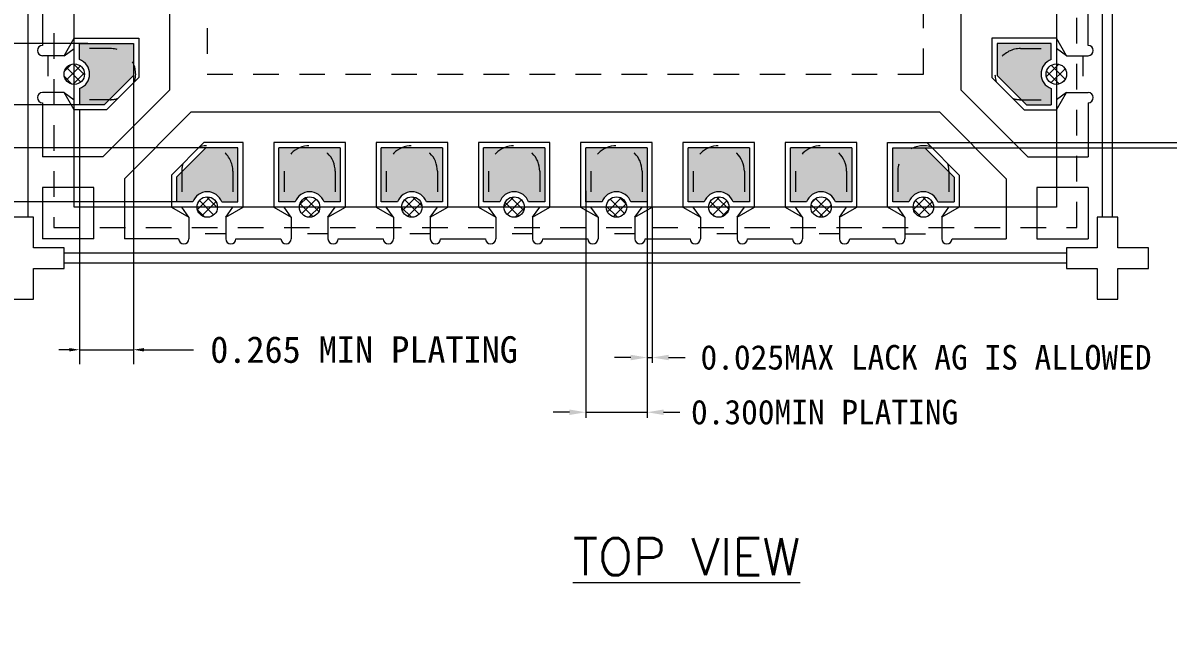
# Model space of a CAD drawing. Extents: x -6879 to 1236, y -1283 to -95.
# Drawn here: x -6602.94 to -6597.34, y -1058.73 to -1055.69 of the extents above; entities that cross this region are included whole.
import ezdxf

# ---------------------------------------------------------------- set-up
doc = ezdxf.new("R2010")
doc.units = 0
doc.header["$LTSCALE"] = 5
doc.header["$MEASUREMENT"] = 0
doc.header["$PDMODE"] = 3
doc.linetypes.add('0', pattern=[0])
doc.linetypes.add('HIDDEN', pattern=[0.375, 0.25, -0.125])
doc.layers.get('Defpoints').update_dxf_attribs({"linetype": 'CONTINUOUS'})
for name, color, linetype in [('1', 7, 'CONTINUOUS'), ('1D', 4, 'CONTINUOUS'), ('2D', 4, 'CONTINUOUS'), ('\\M+5B1EA\\M+5D7A2', 4, '0'), ('PKG', 2, 'CONTINUOUS'), ('PLATING', 3, 'CONTINUOUS')]:
    doc.layers.add(name, color=color, linetype=linetype)
doc.layers.add('ETCH', color=4, linetype='CONTINUOUS', lineweight=15)
doc.styles.add('\\M+5CBCE\\M+5CCE5', font='SimSun.ttf')
doc.styles.add('SIMPLEX', font='SIMPLEX')
doc.styles.get("Standard").update_dxf_attribs({"font": 'romans.shx', "bigfont": 'bigfont.shx'})
doc.dimstyles.new('\\M+5B8B1\\M+5B1BEStandard', dxfattribs={"dimtxt": 0.05, "dimasz": 0.05, "dimexe": 0.07, "dimexo": 0.07, "dimgap": 0.07, "dimtad": 1, "dimzin": 1, "dimdsep": 46, "dimtxsty": 'SIMPLEX', "dimcen": 0.1, "dimclrd": 256, "dimclre": 256, "dimclrt": 256, "dimadec": 0, "dimazin": 0, "dimtfac": 1, "dimtmove": 0, "dimatfit": 0, "dimfxl": 0, "dimlwd": -1, "dimlwe": -1, "dimarcsym": 0})
doc.dimstyles.new('Standard$0', dxfattribs={"dimtxt": 0.08, "dimasz": 0.08, "dimexe": 0.0266, "dimexo": 0.0266, "dimgap": 0.0266, "dimtad": 0, "dimdec": 3, "dimzin": 1, "dimdsep": 46, "dimtxsty": 'Standard', "dimcen": 0, "dimclrd": 256, "dimclre": 256, "dimclrt": 256, "dimadec": 0, "dimazin": 1, "dimtm": 1.25, "dimtfac": 1, "dimtdec": 3, "dimtmove": 0, "dimatfit": 0, "dimfxl": 0, "dimtolj": 1, "dimtzin": 0, "dimlwd": -1, "dimlwe": -1, "dimarcsym": 0})

# ---------------------------------------------------------------- blocks, each defined once
blk = doc.blocks.new('*D69')
at = {"layer": '\\M+5B1EA\\M+5D7A2', "lineweight": 5}
for p, q in [((-6602.4001, -1055.9128), (-6602.4001, -1057.3543)), ((-6602.6651, -1056.1118), (-6602.6651, -1057.3543)), ((-6602.7151, -1057.2843), (-6602.7651, -1057.2843)), ((-6602.6651, -1057.2843), (-6602.4001, -1057.2843)), ((-6602.3501, -1057.2843), (-6602.1078, -1057.2843))]:
    blk.add_line(p, q, dxfattribs=at)
at = {"layer": '\\M+5B1EA\\M+5D7A2'}
for points in [[(-6602.7151, -1057.2926), (-6602.7151, -1057.276), (-6602.6651, -1057.2843)], [(-6602.3501, -1057.276), (-6602.3501, -1057.2926), (-6602.4001, -1057.2843)]]:
    blk.add_solid(points, dxfattribs=at)
at = {"layer": 'Defpoints', "color": 0}
for p in [(-6602.4001, -1055.8878), (-6602.6651, -1056.0868), (-6602.4001, -1057.2843)]:
    blk.add_point(p, dxfattribs=at)
at = {"layer": '\\M+5B1EA\\M+5D7A2', "color": 1, "lineweight": 5, "insert": (-6601.2738, -1057.2843), "char_height": 0.13, "attachment_point": 5, "style": '\\M+5CBCE\\M+5CCE5'}
blk.add_mtext('0.265 MIN PLATING', dxfattribs=at)
blk = doc.blocks.new('*D70')
at = {"layer": '\\M+5B1EA\\M+5D7A2', "lineweight": 5}
for p, q in [((-6603.7543, -1056.2468), (-6603.7543, -1056.0118)), ((-6602.0423, -1056.2968), (-6603.8243, -1056.2968)), ((-6603.7543, -1056.5618), (-6603.7543, -1056.2968)), ((-6602.1855, -1056.5618), (-6603.8243, -1056.5618)), ((-6603.7543, -1056.6118), (-6603.7543, -1056.6618))]:
    blk.add_line(p, q, dxfattribs=at)
at = {"layer": '\\M+5B1EA\\M+5D7A2'}
for points in [[(-6603.7626, -1056.2468), (-6603.746, -1056.2468), (-6603.7543, -1056.2968)], [(-6603.746, -1056.6118), (-6603.7626, -1056.6118), (-6603.7543, -1056.5618)]]:
    blk.add_solid(points, dxfattribs=at)
at = {"layer": 'Defpoints', "color": 0}
for p in [(-6603.7543, -1056.2968), (-6602.0173, -1056.2968), (-6602.1605, -1056.5618)]:
    blk.add_point(p, dxfattribs=at)
at = {"layer": '\\M+5B1EA\\M+5D7A2', "color": 1, "lineweight": 5, "insert": (-6603.7543, -1055.1778), "char_height": 0.13, "attachment_point": 5, "rotation": 90, "style": '\\M+5CBCE\\M+5CCE5'}
blk.add_mtext('0.265 MIN PLATING', dxfattribs=at)
blk = doc.blocks.new('*U170')
at = {"layer": '1', "lineweight": 5}
for p, q in [((-0.09, -0.1175), (-0.09, -0.2225)), ((0.09, -0.1175), (0.09, -0.2225))]:
    blk.add_line(p, q, dxfattribs=at)
for points in [[(0.175, -0.0675), (0.175, 0.2475), (-0.175, 0.2475), (-0.175, -0.0675)], [(-0.175, -0.0675), (-0.09, -0.1175)], [(0.09, -0.1175), (0.175, -0.0675)]]:
    blk.add_lwpolyline(points, dxfattribs=at)
blk.add_circle((0, -0.0675), 0.05, dxfattribs=at)
for centre in [(-0.115, -0.2225), (0.115, -0.2225)]:
    blk.add_arc(centre, 0.025, 180, 0, dxfattribs=at)
at = {"layer": '1D', "linetype": 'HIDDEN', "lineweight": 5, "ltscale": 0.02}
for p, q in [((-0.125, 0.1075), (-0.125, -0.0675)), ((0.125, 0.1075), (0.125, -0.0675)), ((-0.09, -0.1175), (-0.125, -0.0675)), ((0.09, -0.1175), (0.125, -0.0675)), ((0.09, -0.1975), (-0.09, -0.1975))]:
    blk.add_line(p, q, dxfattribs=at)
blk.add_arc((0, 0.1075), 0.125, 0, 180, dxfattribs=at)
blk = doc.blocks.new('*U169')
at = {"layer": 'ETCH', "color": 0, "linetype": 'ByBlock', "lineweight": -2}
for p in [(0, 0), (0.5, 0), (1, 0), (1.5, 0), (2, 0), (2.5, 0)]:
    blk.add_blockref('*U170', p, dxfattribs=at)
blk = doc.blocks.new('*U172')
at = {"layer": '1', "lineweight": 5}
blk.add_line((-0.11, 0), (0.11, 0), dxfattribs=at)
blk = doc.blocks.new('*U171')
at = {"layer": 'ETCH', "color": 0, "linetype": 'ByBlock', "lineweight": -2}
for p in [(0, 0), (0.5, 0), (1, 0), (1.5, 0), (2, 0), (2.5, 0), (3, 0)]:
    blk.add_blockref('*U172', p, dxfattribs=at)
blk = doc.blocks.new('*U176')
at = {"layer": '1', "lineweight": 5}
blk.add_line((-0.11, 0), (0.11, 0), dxfattribs=at)
blk = doc.blocks.new('*U175')
at = {"layer": 'ETCH', "color": 0, "linetype": 'ByBlock', "lineweight": -2}
for p in [(0, 0), (0.5, 0), (1, 0), (1.5, 0), (2, 0), (2.5, 0), (3, 0)]:
    blk.add_blockref('*U176', p, dxfattribs=at)
blk = doc.blocks.new('*U174')
at = {"layer": '1', "lineweight": 5}
blk.add_line((-0.11, 0), (0.11, 0), dxfattribs=at)
blk = doc.blocks.new('*U173')
at = {"layer": 'ETCH', "color": 0, "linetype": 'ByBlock', "lineweight": -2}
for p in [(0, 0), (0.5, 0), (1, 0), (1.5, 0), (2, 0), (2.5, 0), (3, 0)]:
    blk.add_blockref('*U174', p, dxfattribs=at)
blk = doc.blocks.new('*U185')
at = {"layer": 'PLATING', "color": 3, "linetype": 'Continuous', "lineweight": 5}
for p, q in [((-0.15, -0.1325, 0.0145), (-0.15, 0.1325, 0.0145)), ((-0.15, 0.1325, 0.0145), (-0.0707, 0.1325, 0.0145)), ((0.0707, 0.1325, 0.0145), (0.15, 0.1325, 0.0145)), ((0.15, 0.1325, 0.0145), (0.15, -0.1325, 0.0145)), ((-0.15, -0.1325, -0.0145), (0.15, -0.1325, -0.0145))]:
    blk.add_line(p, q, dxfattribs=at)
blk.add_arc((0, 0.1575, 0.0145), 0.075, 199.4712, 340.5288, dxfattribs=at)
blk = doc.blocks.new('*U184')
at = {"layer": 'ETCH', "color": 0, "linetype": 'ByBlock', "lineweight": -2}
for p in [(0, 0), (0.5, 0), (1, 0), (1.5, 0), (2, 0), (2.5, 0)]:
    blk.add_blockref('*U185', p, dxfattribs=at)
blk = doc.blocks.new('*U183')
at = {"layer": 'PLATING', "lineweight": 5}
h = blk.add_hatch(dxfattribs=at)
h.set_pattern_fill('CROSS', color=256, scale=0.1, angle=180)
h.set_pattern_definition([(180, (-21.713497, -1.050447), (-0.025, -0.025), [0.0125, -0.0375]), (270, (-21.719747, -1.044197), (0.025, -0.025), [0.0125, -0.0375])])
h.paths.add_polyline_path([(1.6, 0.1325), (1.6, -0.1325), (1.7564, -0.1325), (1.9, 0.0111), (1.9, 0.1325), (1.8207, 0.1325, -0.707107), (1.6793, 0.1325)])
h.paths.add_polyline_path([(0.1, -0.1325), (0.1, 0.1325), (0.1793, 0.1325, 0.707107), (0.3207, 0.1325), (0.4, 0.1325), (0.4, -0.1325)])
h.paths.add_polyline_path([(-1.4, -0.1325), (-1.4, 0.1325), (-1.3207, 0.1325, 0.707107), (-1.1793, 0.1325), (-1.1, 0.1325), (-1.1, -0.1325)])
h.paths.add_polyline_path([(1.1, -0.1325), (1.1, 0.1325), (1.1793, 0.1325, 0.707107), (1.3207, 0.1325), (1.4, 0.1325), (1.4, -0.1325)])
h.paths.add_polyline_path([(-0.4, 0.1325), (-0.4, -0.1325), (-0.1, -0.1325), (-0.1, 0.1325), (-0.1793, 0.1325, -0.707107), (-0.3207, 0.1325)])
h.paths.add_polyline_path([(-0.9, -0.1325), (-0.9, 0.1325), (-0.8207, 0.1325, 0.707107), (-0.6793, 0.1325), (-0.6, 0.1325), (-0.6, -0.1325)])
h.paths.add_polyline_path([(-1.9, 0.1325), (-1.9, 0.0111), (-1.7564, -0.1325), (-1.6, -0.1325), (-1.6, 0.1325), (-1.6793, 0.1325, -0.707107), (-1.8207, 0.1325)])
h.paths.add_polyline_path([(0.6, -0.1325), (0.6, 0.1325), (0.6793, 0.1325, 0.707107), (0.8207, 0.1325), (0.9, 0.1325), (0.9, -0.1325)])
at = {"layer": 'PLATING', "color": 3, "linetype": 'Continuous', "lineweight": 5}
for p, q in [((-1.8207, 0.1325), (-1.9, 0.1325)), ((-1.6793, 0.1325), (-1.6, 0.1325)), ((-1.6, 0.1325), (-1.6, -0.1325)), ((1.6793, 0.1325), (1.6, 0.1325)), ((1.6, 0.1325), (1.6, -0.1325)), ((1.8207, 0.1325), (1.9, 0.1325)), ((-1.7564, -0.1325), (-1.9, 0.0111)), ((1.7564, -0.1325), (1.9, 0.0111)), ((-1.6, -0.1325, -0.0291), (-1.7564, -0.1325, -0.0291)), ((1.6, -0.1325, -0.0291), (1.7564, -0.1325, -0.0291))]:
    blk.add_line(p, q, dxfattribs=at)
for points in [[(-1.9, 0.0111), (-1.9, 0.1325)], [(1.9, 0.0111), (1.9, 0.1325)]]:
    blk.add_lwpolyline(points, dxfattribs=at)
for centre in [(-1.75, 0.1575), (1.75, 0.1575)]:
    blk.add_arc(centre, 0.075, 199.4712, 340.5288, dxfattribs=at)
at = {"layer": 'ETCH'}
blk.add_blockref('*U184', (-1.25, 0, -0.0145), dxfattribs=at)
blk = doc.blocks.new('*U186')
at = {"layer": 'ETCH', "color": 0, "linetype": 'ByBlock', "lineweight": -2}
blk.add_blockref('*U183', (-6600.2901, -1051.9443, -0.0291), dxfattribs=at)
for p, rotation in [((-6602.5326, -1054.1868, -0.0291), 90), ((-6598.0476, -1054.1868, -0.0291), 270), ((-6600.2901, -1056.4293, -0.0291), 180)]:
    blk.add_blockref('*U183', p, dxfattribs=dict(at, rotation=rotation))
blk = doc.blocks.new('*D187')
at = {"layer": 'Defpoints', "color": 0}
for p in [(-6600.1901, -1056.4815), (-6599.8901, -1056.4815), (-6599.8901, -1057.5898)]:
    blk.add_point(p, dxfattribs=at)
at = {"layer": 'ETCH', "linetype": 'Continuous'}
for p, q in [((-6600.1901, -1056.5081), (-6600.1901, -1057.6164)), ((-6599.8901, -1056.5081), (-6599.8901, -1057.6164)), ((-6600.2701, -1057.5898), (-6600.3501, -1057.5898)), ((-6600.1901, -1057.5898), (-6599.8901, -1057.5898)), ((-6599.8101, -1057.5898), (-6599.7301, -1057.5898))]:
    blk.add_line(p, q, dxfattribs=at)
at = {"layer": 'ETCH'}
for points in [[(-6600.2701, -1057.6031), (-6600.2701, -1057.5764), (-6600.1901, -1057.5898)], [(-6599.8101, -1057.5764), (-6599.8101, -1057.6031), (-6599.8901, -1057.5898)]]:
    blk.add_solid(points, dxfattribs=at)
at = {"layer": 'ETCH', "insert": (-6599.0227, -1057.5898), "char_height": 0.12, "attachment_point": 5, "style": '\\M+5CBCE\\M+5CCE5'}
blk.add_mtext('\\A1;0.300\\C1;MIN PLATING', dxfattribs=at)
blk = doc.blocks.new('*D188')
at = {"layer": 'Defpoints', "color": 0}
for p in [(-6602.5977, -1055.7868), (-6603.2642, -1056.0868), (-6602.5977, -1056.0868)]:
    blk.add_point(p, dxfattribs=at)
at = {"layer": 'ETCH', "linetype": 'Continuous'}
for p, q in [((-6603.2642, -1055.7068), (-6603.2642, -1055.4566)), ((-6602.6243, -1055.7868), (-6603.2908, -1055.7868)), ((-6603.2642, -1055.7868), (-6603.2642, -1056.0868)), ((-6602.6243, -1056.0868), (-6603.2908, -1056.0868)), ((-6603.2642, -1056.1668), (-6603.2642, -1056.2468))]:
    blk.add_line(p, q, dxfattribs=at)
at = {"layer": 'ETCH'}
for points in [[(-6603.2775, -1055.7068), (-6603.2509, -1055.7068), (-6603.2642, -1055.7868)], [(-6603.2509, -1056.1668), (-6603.2775, -1056.1668), (-6603.2642, -1056.0868)]]:
    blk.add_solid(points, dxfattribs=at)
at = {"layer": 'ETCH', "insert": (-6603.2642, -1054.7493), "char_height": 0.12, "attachment_point": 5, "rotation": 90, "style": '\\M+5CBCE\\M+5CCE5'}
blk.add_mtext('\\A1;0.300\\C1;MIN PLATING', dxfattribs=at)
blk = doc.blocks.new('*D191')
at = {"layer": 'Defpoints', "color": 0}
for p in [(-6599.8651, -1056.5587), (-6599.8901, -1056.5691), (-6599.8651, -1057.3222)]:
    blk.add_point(p, dxfattribs=at)
at = {"layer": 'ETCH', "linetype": 'Continuous'}
for p, q in [((-6599.8901, -1056.5957), (-6599.8901, -1057.3488)), ((-6599.8651, -1056.5853), (-6599.8651, -1057.3488)), ((-6599.9701, -1057.3222), (-6600.0501, -1057.3222)), ((-6599.8901, -1057.3222), (-6599.8651, -1057.3222)), ((-6599.7851, -1057.3222), (-6599.7051, -1057.3222))]:
    blk.add_line(p, q, dxfattribs=at)
at = {"layer": 'ETCH'}
for points in [[(-6599.9701, -1057.3356), (-6599.9701, -1057.3089), (-6599.8901, -1057.3222)], [(-6599.7851, -1057.3089), (-6599.7851, -1057.3356), (-6599.8651, -1057.3222)]]:
    blk.add_solid(points, dxfattribs=at)
at = {"layer": 'ETCH', "insert": (-6598.5271, -1057.3222), "char_height": 0.12, "attachment_point": 5, "style": '\\M+5CBCE\\M+5CCE5'}
blk.add_mtext('\\A1;0.025{\\fSimSun|b0|i0|c0|p2;\\C4;MAX LACK AG IS ALLOWED}', dxfattribs=at)
blk = doc.blocks.new('*D192')
at = {"layer": 'Defpoints', "color": 0}
for p in [(-6598.6192, -1056.2718), (-6596.4991, -1056.2718), (-6598.6365, -1056.2968)]:
    blk.add_point(p, dxfattribs=at)
at = {"layer": 'ETCH', "linetype": 'Continuous'}
for p, q in [((-6596.4991, -1056.1918), (-6596.4991, -1056.1118)), ((-6598.5926, -1056.2718), (-6596.4725, -1056.2718)), ((-6596.4991, -1056.2968), (-6596.4991, -1056.2718)), ((-6598.6099, -1056.2968), (-6596.4725, -1056.2968)), ((-6596.4991, -1056.3768), (-6596.4991, -1056.4568))]:
    blk.add_line(p, q, dxfattribs=at)
at = {"layer": 'ETCH'}
for points in [[(-6596.5125, -1056.1918), (-6596.4858, -1056.1918), (-6596.4991, -1056.2718)], [(-6596.4858, -1056.3768), (-6596.5125, -1056.3768), (-6596.4991, -1056.2968)]]:
    blk.add_solid(points, dxfattribs=at)
at = {"layer": 'ETCH', "insert": (-6596.4991, -1057.6348), "char_height": 0.12, "attachment_point": 5, "rotation": 90, "style": '\\M+5CBCE\\M+5CCE5'}
blk.add_mtext('\\A1;0.025{\\fSimSun|b0|i0|c0|p2;\\C4;MAX LACK AG IS ALLOWED}', dxfattribs=at)

msp = doc.modelspace()

# ---------------------------------------------------------------- hatches: boundary and pattern name
at = {"layer": 'ETCH', "lineweight": 5}
h = msp.add_hatch(dxfattribs=at)
h.set_pattern_fill('ANSI37', color=6, scale=0.3, style=0)
h.set_pattern_definition([(45, (131.963325, -109.93281), (-0.0265165043, 0.0265165043), []), (135, (131.963325, -109.93281), (-0.0265165043, -0.0265165043), [])])
h.paths.add_polyline_path([(-6598.4901, -1051.7868, 1), (-6598.5901, -1051.7868, 1)])
h.paths.add_polyline_path([(-6599.4901, -1051.7868, 1), (-6599.5901, -1051.7868, 1)])
h.paths.add_polyline_path([(-6600.4901, -1051.7868, 1), (-6600.5901, -1051.7868, 1)])
h.paths.add_polyline_path([(-6601.4901, -1051.7868, 1), (-6601.5901, -1051.7868, 1)])
h.paths.add_polyline_path([(-6602.6401, -1052.4368, 1), (-6602.7401, -1052.4368, 1)])
h.paths.add_polyline_path([(-6602.6401, -1052.9368, 1), (-6602.7401, -1052.9368, 1)])
h.paths.add_polyline_path([(-6602.6401, -1053.9368, 1), (-6602.7401, -1053.9368, 1)])
h.paths.add_polyline_path([(-6602.6401, -1054.4368, 1), (-6602.7401, -1054.4368, 1)])
h.paths.add_polyline_path([(-6601.4901, -1056.5868, 1), (-6601.5901, -1056.5868, 1)])
h.paths.add_polyline_path([(-6599.9901, -1051.7868, 1), (-6600.0901, -1051.7868, 1)])
h.paths.add_polyline_path([(-6600.4901, -1056.5868, 1), (-6600.5901, -1056.5868, 1)])
h.paths.add_polyline_path([(-6600.9901, -1051.7868, 1), (-6601.0901, -1051.7868, 1)])
h.paths.add_polyline_path([(-6597.8401, -1055.4368, 1), (-6597.9401, -1055.4368, 1)])
h.paths.add_polyline_path([(-6598.9901, -1051.7868, 1), (-6599.0901, -1051.7868, 1)])
h.paths.add_polyline_path([(-6601.9901, -1051.7868, 1), (-6602.0901, -1051.7868, 1)])
h.paths.add_polyline_path([(-6599.4901, -1056.5868, 1), (-6599.5901, -1056.5868, 1)])
h.paths.add_polyline_path([(-6598.4901, -1056.5868, 1), (-6598.5901, -1056.5868, 1)])
h.paths.add_polyline_path([(-6602.6401, -1054.9368, 1), (-6602.7401, -1054.9368, 1)])
h.paths.add_polyline_path([(-6602.6401, -1055.9368, 1), (-6602.7401, -1055.9368, 1)])
h.paths.add_polyline_path([(-6602.6401, -1053.4368, 1), (-6602.7401, -1053.4368, 1)])
h.paths.add_polyline_path([(-6602.6401, -1055.4368, 1), (-6602.7401, -1055.4368, 1)])
h.paths.add_polyline_path([(-6599.9901, -1056.5868, 1), (-6600.0901, -1056.5868, 1)])
h.paths.add_polyline_path([(-6598.9901, -1056.5868, 1), (-6599.0901, -1056.5868, 1)])
h.paths.add_polyline_path([(-6601.9901, -1056.5868, 1), (-6602.0901, -1056.5868, 1)])
h.paths.add_polyline_path([(-6600.9901, -1056.5868, 1), (-6601.0901, -1056.5868, 1)])
h.paths.add_polyline_path([(-6597.8401, -1053.4368, 1), (-6597.9401, -1053.4368, 1)])
h.paths.add_polyline_path([(-6597.8401, -1055.9368, 1), (-6597.9401, -1055.9368, 1)])
h.paths.add_polyline_path([(-6597.8401, -1054.9368, 1), (-6597.9401, -1054.9368, 1)])
h.paths.add_polyline_path([(-6597.8401, -1053.9368, 1), (-6597.9401, -1053.9368, 1)])
h.paths.add_polyline_path([(-6597.8401, -1054.4368, 1), (-6597.9401, -1054.4368, 1)])
h.paths.add_polyline_path([(-6597.8401, -1052.9368, 1), (-6597.9401, -1052.9368, 1)])
h.paths.add_polyline_path([(-6597.8401, -1052.4368, 1), (-6597.9401, -1052.4368, 1)])

# ---------------------------------------------------------------- linework, layer by layer
at = {"layer": '1', "color": 7, "lineweight": 5}
for p, q in [((-6602.2251, -1052.3579, -0.0582), (-6602.2251, -1056.0158, -0.0582)), ((-6598.3551, -1056.0158, -0.0582), (-6598.3551, -1052.3579, -0.0582)), ((-6602.119, -1056.1218, -0.0582), (-6598.4611, -1056.1218, -0.0582))]:
    msp.add_line(p, q, dxfattribs=at)
at = {"layer": '1', "lineweight": 5}
for p, q in [((-6602.7401, -1055.8468, -0.0582), (-6602.8451, -1055.8468, -0.0582)), ((-6597.8401, -1055.8468, -0.0582), (-6597.7351, -1055.8468, -0.0582)), ((-6602.7401, -1056.0268, -0.0582), (-6602.8451, -1056.0268, -0.0582)), ((-6602.5511, -1056.3418, -0.0582), (-6602.2251, -1056.0158, -0.0582)), ((-6598.029, -1056.3418, -0.0582), (-6598.3551, -1056.0158, -0.0582)), ((-6597.8401, -1056.0268, -0.0582), (-6597.7351, -1056.0268, -0.0582)), ((-6602.8451, -1056.0768, -0.0582), (-6602.8451, -1056.3418, -0.0582)), ((-6597.7351, -1056.0768, -0.0582), (-6597.7351, -1056.3418, -0.0582)), ((-6602.4451, -1056.4479, -0.0582), (-6602.119, -1056.1218, -0.0582)), ((-6598.4611, -1056.1218, -0.0582), (-6598.1351, -1056.4479, -0.0582)), ((-6602.5511, -1056.3418, -0.0582), (-6602.8451, -1056.3418, -0.0582)), ((-6598.029, -1056.3418, -0.0582), (-6597.7351, -1056.3418, -0.0582)), ((-6602.4451, -1056.4479, -0.0582), (-6602.4451, -1056.7418, -0.0582)), ((-6598.1351, -1056.4479, -0.0582), (-6598.1351, -1056.7418, -0.0582)), ((-6602.8451, -1056.4918, -0.0582), (-6602.8451, -1056.7418, -0.0582)), ((-6597.7351, -1056.4918, -0.0582), (-6597.7351, -1056.7418, -0.0582)), ((-6602.1301, -1056.6368, -0.0582), (-6602.1301, -1056.7418, -0.0582)), ((-6601.9501, -1056.6368, -0.0582), (-6601.9501, -1056.7418, -0.0582)), ((-6598.6301, -1056.6368, -0.0582), (-6598.6301, -1056.7418, -0.0582)), ((-6598.4501, -1056.6368, -0.0582), (-6598.4501, -1056.7418, -0.0582)), ((-6602.5951, -1056.7418, -0.0582), (-6602.8451, -1056.7418, -0.0582)), ((-6602.1801, -1056.7418, -0.0582), (-6602.4451, -1056.7418, -0.0582)), ((-6598.4001, -1056.7418, -0.0582), (-6598.1351, -1056.7418, -0.0582)), ((-6597.9851, -1056.7418, -0.0582), (-6597.7351, -1056.7418, -0.0582))]:
    msp.add_line(p, q, dxfattribs=at)
at = {"layer": '1', "lineweight": 5, "elevation": -0.0582}
for points in [[(-6602.7401, -1055.8468), (-6602.6901, -1055.7618)], [(-6602.6901, -1055.7618), (-6602.3751, -1055.7618), (-6602.3751, -1055.9536), (-6602.5333, -1056.1118)], [(-6597.8901, -1055.7618), (-6598.2051, -1055.7618), (-6598.2051, -1055.9536), (-6598.0469, -1056.1118)], [(-6597.8401, -1055.8468), (-6597.8901, -1055.7618)], [(-6602.6901, -1056.1118), (-6602.7401, -1056.0268)], [(-6597.8901, -1056.1118), (-6597.8401, -1056.0268)], [(-6602.5333, -1056.1118), (-6602.6901, -1056.1118)], [(-6598.0469, -1056.1118), (-6597.8901, -1056.1118)], [(-6601.8651, -1056.5868), (-6601.8651, -1056.2718), (-6602.0569, -1056.2718), (-6602.2151, -1056.43)], [(-6598.7151, -1056.5868), (-6598.7151, -1056.2718), (-6598.5233, -1056.2718), (-6598.3651, -1056.43)], [(-6602.2151, -1056.43), (-6602.2151, -1056.5868)], [(-6598.3651, -1056.43), (-6598.3651, -1056.5868)], [(-6602.5951, -1056.7418), (-6602.5951, -1056.4918), (-6602.8451, -1056.4918)], [(-6597.7351, -1056.4918), (-6597.9851, -1056.4918), (-6597.9851, -1056.7418)], [(-6602.2151, -1056.5868), (-6602.1301, -1056.6368)], [(-6601.9501, -1056.6368), (-6601.8651, -1056.5868)], [(-6598.6301, -1056.6368), (-6598.7151, -1056.5868)], [(-6598.3651, -1056.5868), (-6598.4501, -1056.6368)]]:
    msp.add_lwpolyline(points, dxfattribs=at)
at = {"layer": '1', "lineweight": 5}
for centre in [(-6602.6901, -1055.9368, -0.0582), (-6597.8901, -1055.9368, -0.0582), (-6602.0401, -1056.5868, -0.0582), (-6598.5401, -1056.5868, -0.0582)]:
    msp.add_circle(centre, 0.05, dxfattribs=at)
for centre, start, end in [((-6602.8451, -1055.8218, -0.0582), 90, 270), ((-6597.7351, -1055.8218, -0.0582), 270, 90), ((-6602.8451, -1056.0518, -0.0582), 90, 270), ((-6597.7351, -1056.0518, -0.0582), 270, 90), ((-6602.1551, -1056.7418, -0.0582), 180, 0), ((-6601.9251, -1056.7418, -0.0582), 180, 0), ((-6598.6551, -1056.7418, -0.0582), 180, 360), ((-6598.4251, -1056.7418, -0.0582), 180, 360)]:
    msp.add_arc(centre, 0.025, start, end, dxfattribs=at)
at = {"layer": '1D', "linetype": 'HIDDEN', "lineweight": 5, "ltscale": 0.02}
for p, q in [((-6602.7401, -1055.8468, -0.0582), (-6602.6901, -1055.8118, -0.0582)), ((-6602.5151, -1055.8118, -0.0582), (-6602.6901, -1055.8118, -0.0582)), ((-6598.0651, -1055.8118, -0.0582), (-6597.8901, -1055.8118, -0.0582)), ((-6597.8401, -1055.8468, -0.0582), (-6597.8901, -1055.8118, -0.0582)), ((-6602.8201, -1055.8468, -0.0582), (-6602.8201, -1056.0268, -0.0582)), ((-6597.7601, -1055.8468, -0.0582), (-6597.7601, -1056.0268, -0.0582)), ((-6602.7401, -1056.0268, -0.0582), (-6602.6901, -1056.0618, -0.0582)), ((-6597.8401, -1056.0268, -0.0582), (-6597.8901, -1056.0618, -0.0582)), ((-6602.5151, -1056.0618, -0.0582), (-6602.6901, -1056.0618, -0.0582)), ((-6598.0651, -1056.0618, -0.0582), (-6597.8901, -1056.0618, -0.0582)), ((-6602.1651, -1056.4118, -0.0582), (-6602.1651, -1056.5868, -0.0582)), ((-6601.9151, -1056.4118, -0.0582), (-6601.9151, -1056.5868, -0.0582)), ((-6598.6651, -1056.4118, -0.0582), (-6598.6651, -1056.5868, -0.0582)), ((-6598.4151, -1056.4118, -0.0582), (-6598.4151, -1056.5868, -0.0582)), ((-6602.1301, -1056.6368, -0.0582), (-6602.1651, -1056.5868, -0.0582)), ((-6601.9501, -1056.6368, -0.0582), (-6601.9151, -1056.5868, -0.0582)), ((-6598.6301, -1056.6368, -0.0582), (-6598.6651, -1056.5868, -0.0582)), ((-6598.4501, -1056.6368, -0.0582), (-6598.4151, -1056.5868, -0.0582)), ((-6601.9501, -1056.7168, -0.0582), (-6602.1301, -1056.7168, -0.0582)), ((-6598.6301, -1056.7168, -0.0582), (-6598.4501, -1056.7168, -0.0582))]:
    msp.add_line(p, q, dxfattribs=at)
at = {"layer": '1D', "linetype": 'HIDDEN', "lineweight": 5, "ltscale": 0.1, "elevation": -0.0582}
msp.add_lwpolyline([(-6601.6901, -1052.4368), (-6602.0401, -1052.7868), (-6602.0401, -1055.9368), (-6598.5401, -1055.9368), (-6598.5401, -1052.4368)], close=True, dxfattribs=at)
at = {"layer": '1D', "linetype": 'HIDDEN', "lineweight": 5, "ltscale": 0.02}
for centre, start, end in [((-6602.5151, -1055.9368, -0.0582), 342.5006, 90), ((-6598.0651, -1055.9368, -0.0582), 90, 197.4994), ((-6602.5151, -1055.9368, -0.0582), 270, 287.4994), ((-6598.0651, -1055.9368, -0.0582), 252.5006, 270), ((-6602.0401, -1056.4118, -0.0582), 0, 107.4994), ((-6598.5401, -1056.4118, -0.0582), 72.5006, 180), ((-6602.0401, -1056.4118, -0.0582), 162.5006, 180), ((-6598.5401, -1056.4118, -0.0582), 360, 17.4994)]:
    msp.add_arc(centre, 0.125, start, end, dxfattribs=at)
at = {"layer": '2D', "lineweight": 5, "elevation": -0.0291}
for points in [[(-6602.9151, -1056.6368), (-6602.9151, -1051.7368)], [(-6597.6651, -1056.6368), (-6597.6651, -1051.7368)], [(-6597.6151, -1056.6368), (-6597.6151, -1051.7368)], [(-6602.7401, -1056.8868), (-6602.7401, -1056.7868), (-6602.8901, -1056.7868), (-6602.8901, -1056.6368), (-6602.9901, -1056.6368)], [(-6597.5901, -1056.6368), (-6597.6901, -1056.6368), (-6597.6901, -1056.7868), (-6597.8401, -1056.7868), (-6597.8401, -1056.8118)], [(-6597.6151, -1057.0368), (-6597.5901, -1057.0368), (-6597.5901, -1056.8868), (-6597.4401, -1056.8868), (-6597.4401, -1056.7868), (-6597.5901, -1056.7868), (-6597.5901, -1056.6368), (-6597.6151, -1056.6368)], [(-6603.1401, -1056.7868), (-6603.1401, -1056.8868), (-6602.9901, -1056.8868), (-6602.9901, -1057.0368), (-6602.8901, -1057.0368)], [(-6597.8401, -1056.8118), (-6602.7401, -1056.8118)], [(-6597.8401, -1056.7868), (-6597.8401, -1056.8868), (-6597.6901, -1056.8868), (-6597.6901, -1057.0368), (-6597.5901, -1057.0368)], [(-6602.9151, -1057.0368), (-6602.8901, -1057.0368), (-6602.8901, -1056.8868), (-6602.7401, -1056.8868), (-6602.7401, -1056.8618)], [(-6597.8401, -1056.8618), (-6602.7401, -1056.8618)]]:
    msp.add_lwpolyline(points, dxfattribs=at)
at = {"layer": 'PKG', "linetype": 'HIDDEN', "lineweight": 5, "ltscale": 0.1, "elevation": -0.0582}
msp.add_lwpolyline([(-6597.7901, -1051.6868), (-6602.7901, -1051.6868), (-6602.7901, -1056.6868), (-6597.7901, -1056.6868)], close=True, dxfattribs=at)
at = {"layer": 'PLATING', "color": 3, "linetype": 'Continuous', "lineweight": 5, "elevation": -0.0291}
msp.add_lwpolyline([(-6602.6901, -1056.5868), (-6602.6901, -1051.7868), (-6597.8901, -1051.7868), (-6597.8901, -1056.5868)], close=True, dxfattribs=at)

# ---------------------------------------------------------------- block references
at = {"layer": 'ETCH'}
for name, p in [('*U186', (0, 0)), ('*U169', (-6601.5401, -1056.5193, -0.0582)), ('*U171', (-6601.7901, -1056.7418, -0.0582))]:
    msp.add_blockref(name, p, dxfattribs=at)
for name, p, rotation in [('*U173', (-6602.8451, -1052.6868, -0.0582), 270), ('*U175', (-6597.7351, -1055.6868, -0.0582), 90)]:
    msp.add_blockref(name, p, dxfattribs=dict(at, rotation=rotation))

# ---------------------------------------------------------------- texts
at = {"layer": '\\M+5B1EA\\M+5D7A2', "lineweight": 5, "insert": (-6599.6974, -1058.296, -0.0402), "char_height": 0.18, "attachment_point": 5, "style": 'SIMPLEX'}
msp.add_mtext('{\\LTOP VIEW}', dxfattribs=at)

# ---------------------------------------------------------------- dimensions: what is measured, and where the dimension line sits
at = {"layer": '\\M+5B1EA\\M+5D7A2', "color": 1, "lineweight": 5}
dim = msp.add_linear_dim(base=(-6603.7543, -1056.2968, -0.0291), p1=(-6602.1605, -1056.5618, -0.0291), p2=(-6602.0173, -1056.2968, -0.0582), angle=90, text='<> MIN PLATING', dimstyle='\\M+5B8B1\\M+5B1BEStandard', override={"dimtxt": 0.13, "dimexo": 0.025, "dimgap": 0.05, "dimtad": 0, "dimdec": 3, "dimtxsty": '\\M+5CBCE\\M+5CCE5', "dimclrt": 1, "dimtofl": 1, "dimlwd": 5, "dimlwe": 5}, dxfattribs=at)
dim.commit()
dim.dimension.update_dxf_attribs({"geometry": '*D70', "text_midpoint": (-6603.7543, -1055.1778, -0.0291), "dimtype": 160})
dim = msp.add_linear_dim(base=(-6602.4001, -1057.2843, -0.0291), p1=(-6602.6651, -1056.0868, -0.0291), p2=(-6602.4001, -1055.8878, -0.0582), text='<> MIN PLATING', dimstyle='\\M+5B8B1\\M+5B1BEStandard', override={"dimtxt": 0.13, "dimexo": 0.025, "dimgap": 0.05, "dimtad": 0, "dimdec": 3, "dimtxsty": '\\M+5CBCE\\M+5CCE5', "dimclrt": 1, "dimtofl": 1, "dimlwd": 5, "dimlwe": 5}, dxfattribs=at)
dim.commit()
dim.dimension.update_dxf_attribs({"geometry": '*D69', "text_midpoint": (-6601.2738, -1057.2843, -0.0291), "dimtype": 160})
at = {"layer": 'ETCH'}
for base, p1, p2, text, picture, middle in [((-6603.2642, -1056.0868), (-6602.5977, -1055.7868, -0.0291), (-6602.5977, -1056.0868, -0.0291), '<>\\C1;MIN PLATING', '*D188', (-6603.2642, -1054.7493)), ((-6596.4991, -1056.2718, -0.0582), (-6598.6365, -1056.2968, -0.0582), (-6598.6192, -1056.2718, -0.0582), '<>{\\fSimSun|b0|i0|c0|p2;\\C4;MAX LACK AG IS ALLOWED}', '*D192', (-6596.4991, -1057.6348, -0.0582))]:
    dim = msp.add_linear_dim(base=base, p1=p1, p2=p2, angle=90, text=text, dimstyle='Standard$0', override={"dimtxt": 0.12, "dimtxsty": '\\M+5CBCE\\M+5CCE5', "dimtfillclr": 256, "dimarcsym": 2}, dxfattribs=at)
    dim.commit()
    dim.dimension.update_dxf_attribs({"geometry": picture, "text_midpoint": middle, "dimtype": 160})
dim = msp.add_linear_dim(base=(-6599.8901, -1057.5898), p1=(-6600.1901, -1056.4815, -0.0291), p2=(-6599.8901, -1056.4815, -0.0291), text='<>\\C1;MIN PLATING', dimstyle='Standard$0', override={"dimtxt": 0.12, "dimtxsty": '\\M+5CBCE\\M+5CCE5', "dimtfillclr": 256, "dimarcsym": 2}, dxfattribs=at)
dim.commit()
dim.dimension.update_dxf_attribs({"geometry": '*D187', "text_midpoint": (-6599.0227, -1057.5898)})
dim = msp.add_linear_dim(base=(-6599.8651, -1057.3222, -0.0582), p1=(-6599.8901, -1056.5691, -0.0582), p2=(-6599.8651, -1056.5587, -0.0582), text='<>{\\fSimSun|b0|i0|c0|p2;\\C4;MAX LACK AG IS ALLOWED}', dimstyle='Standard$0', override={"dimtxt": 0.12, "dimtxsty": '\\M+5CBCE\\M+5CCE5', "dimtfillclr": 256, "dimarcsym": 2}, dxfattribs=at)
dim.commit()
dim.dimension.update_dxf_attribs({"geometry": '*D191', "text_midpoint": (-6598.5271, -1057.3222, -0.0582), "dimtype": 160})

doc.saveas('drawing.dxf')
